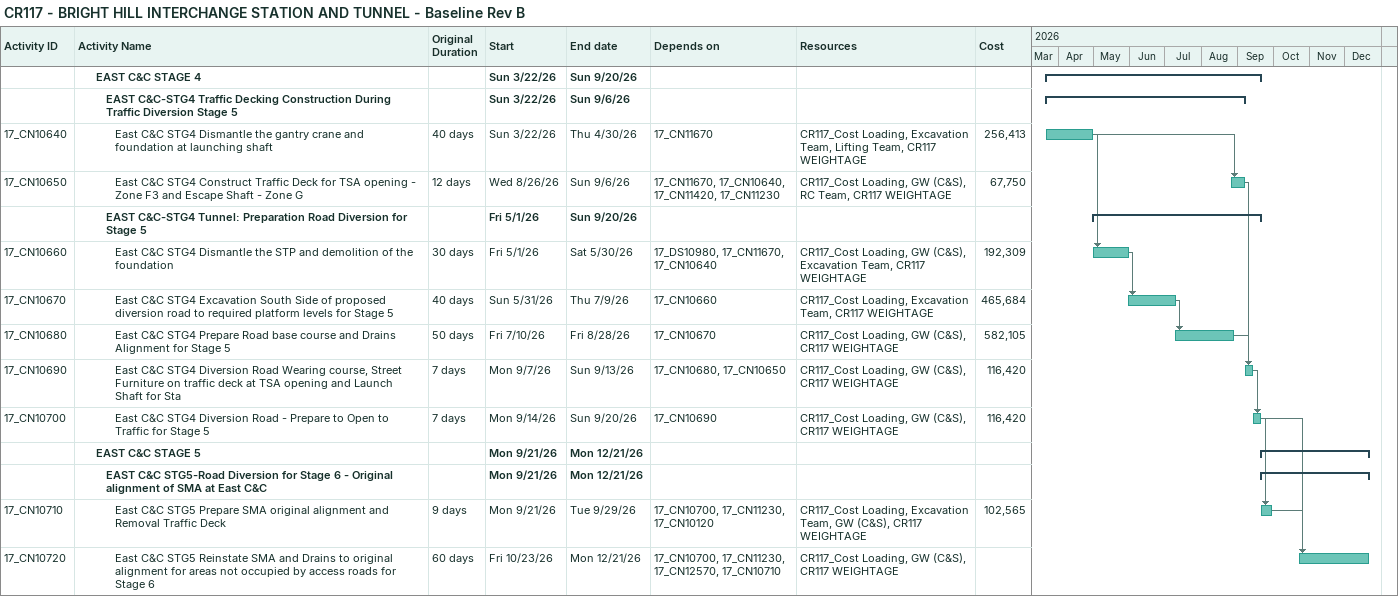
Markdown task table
CR117 - BRIGHT HILL INTERCHANGE STATION AND TUNNEL - Baseline Rev B

| ID | Level | Task | Original duration | Start | Finish | Predecessors | Resources | Cost |
|---|---|---|---|---|---|---|---|---|
|  | 3 | **EAST C&C STAGE 4** |  | 2026-03-22 | 2026-09-20 |  |  |  |
|  | 4 | **EAST C&C-STG4 Traffic Decking Construction During Traffic Diversion Stage 5** |  | 2026-03-22 | 2026-09-06 |  |  |  |
| 17_CN10640 | 5 | East C&C STG4 Dismantle the gantry crane and foundation at launching shaft | 40d | 2026-03-22 | 2026-04-30 | 17_CN11670 | CR117_Cost Loading, Excavation Team, Lifting Team, CR117 WEIGHTAGE | 256413 |
| 17_CN10650 | 5 | East C&C STG4 Construct Traffic Deck for TSA opening - Zone F3 and Escape Shaft - Zone G | 12d | 2026-08-26 | 2026-09-06 | 17_CN11670, 17_CN10640, 17_CN11420, 17_CN11230 | CR117_Cost Loading, GW (C&S), RC Team, CR117 WEIGHTAGE | 67750 |
|  | 4 | **EAST C&C-STG4 Tunnel: Preparation Road Diversion for Stage 5** |  | 2026-05-01 | 2026-09-20 |  |  |  |
| 17_CN10660 | 5 | East C&C STG4 Dismantle the STP and demolition of the foundation | 30d | 2026-05-01 | 2026-05-30 | 17_DS10980, 17_CN11670, 17_CN10640 | CR117_Cost Loading, GW (C&S), Excavation Team, CR117 WEIGHTAGE | 192309 |
| 17_CN10670 | 5 | East C&C STG4 Excavation South Side of proposed diversion road to required platform levels for Stage 5 | 40d | 2026-05-31 | 2026-07-09 | 17_CN10660 | CR117_Cost Loading, Excavation Team, CR117 WEIGHTAGE | 465684 |
| 17_CN10680 | 5 | East C&C STG4 Prepare Road base course and Drains Alignment for Stage 5 | 50d | 2026-07-10 | 2026-08-28 | 17_CN10670 | CR117_Cost Loading, GW (C&S), CR117 WEIGHTAGE | 582105 |
| 17_CN10690 | 5 | East C&C STG4 Diversion Road Wearing course, Street Furniture on traffic deck at TSA opening and Launch Shaft for Sta | 7d | 2026-09-07 | 2026-09-13 | 17_CN10680, 17_CN10650 | CR117_Cost Loading, GW (C&S), CR117 WEIGHTAGE | 116420 |
| 17_CN10700 | 5 | East C&C STG4 Diversion Road - Prepare to Open to Traffic for Stage 5 | 7d | 2026-09-14 | 2026-09-20 | 17_CN10690 | CR117_Cost Loading, GW (C&S), CR117 WEIGHTAGE | 116420 |
|  | 3 | **EAST C&C STAGE 5** |  | 2026-09-21 | 2026-12-21 |  |  |  |
|  | 4 | **EAST C&C STG5-Road Diversion for Stage 6 - Original alignment of SMA at East C&C** |  | 2026-09-21 | 2026-12-21 |  |  |  |
| 17_CN10710 | 5 | East C&C STG5 Prepare SMA original alignment and Removal Traffic Deck | 9d | 2026-09-21 | 2026-09-29 | 17_CN10700, 17_CN11230, 17_CN10120 | CR117_Cost Loading, Excavation Team, GW (C&S), CR117 WEIGHTAGE | 102565 |
| 17_CN10720 | 5 | East C&C STG5 Reinstate SMA and Drains to original alignment for areas not occupied by access roads for Stage 6 | 60d | 2026-10-23 | 2026-12-21 | 17_CN10700, 17_CN11230, 17_CN12570, 17_CN10710 | CR117_Cost Loading, GW (C&S), CR117 WEIGHTAGE |  |
